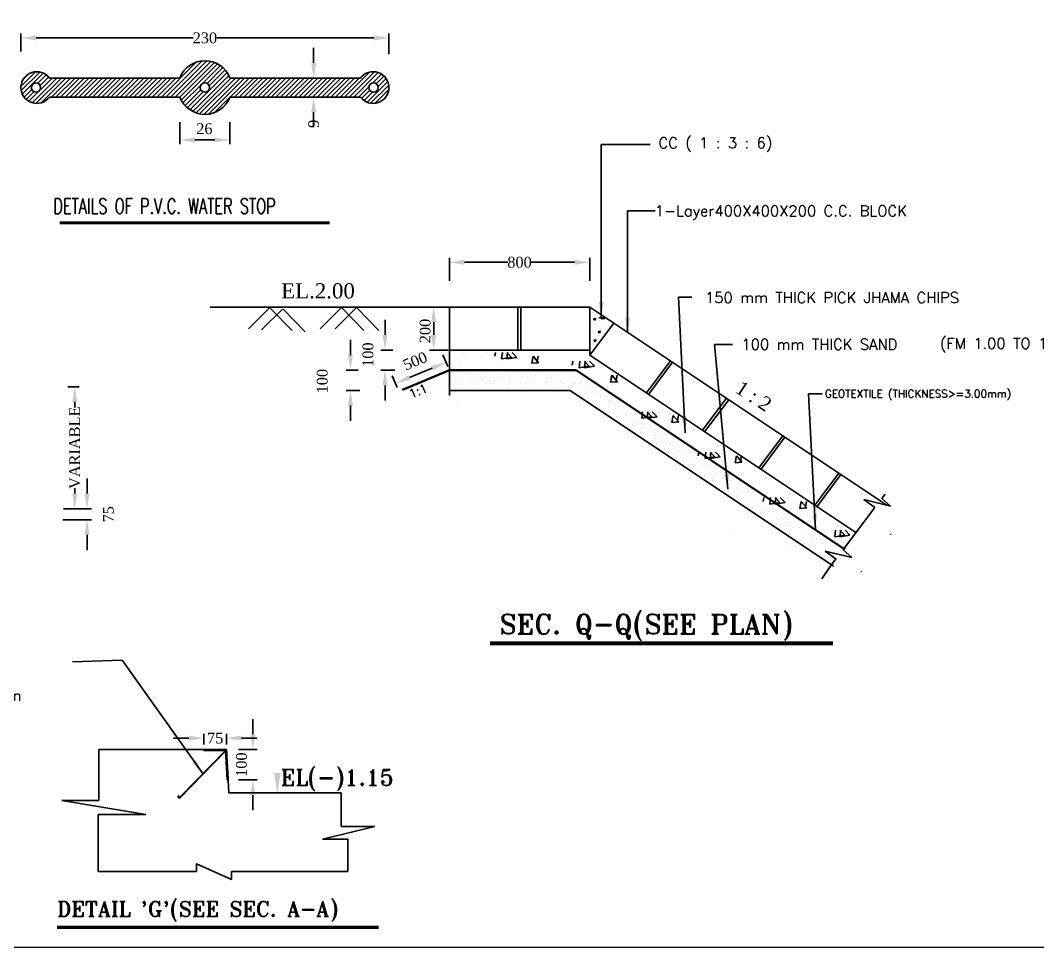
# Model space of a CAD drawing. Extents: x -545075 to 1728153, y -708141 to -305611.
# Drawn here: x 1042972 to 1066525, y -654682 to -633215 of the extents above; entities that cross this region are included whole.
import ezdxf
from ezdxf.enums import TextEntityAlignment as Align

# ---------------------------------------------------------------- set-up
doc = ezdxf.new("R2010")
doc.units = 0
doc.header["$MEASUREMENT"] = 0
doc.layers.get('0').update_dxf_attribs({"linetype": 'CONTINUOUS'})
doc.layers.get('DEFPOINTS').update_dxf_attribs({"linetype": 'CONTINUOUS'})
doc.layers.add('LINE', color=7, linetype='CONTINUOUS')
doc.layers.add('TEXT', color=7, linetype='CONTINUOUS')
doc.styles.add('BIG', font='ROMANT.SHX')
doc.styles.get("Standard").update_dxf_attribs({"font": 'times.ttf', "height": 250})
doc.dimstyles.new('3', dxfattribs={"dimtxt": 225, "dimasz": 350, "dimexe": 100, "dimexo": 25, "dimgap": 9, "dimtad": 0, "dimdec": 0, "dimzin": 0, "dimdsep": 46, "dimtxsty": 'Standard', "dimcen": 0, "dimclrt": 256, "dimadec": 0, "dimazin": 0, "dimtfac": 1, "dimtdec": 0, "dimtofl": 0, "dimtmove": 2, "dimatfit": 3, "dimfxl": 1, "dimtolj": 1, "dimtzin": 0, "dimarcsym": 0})

# ---------------------------------------------------------------- blocks, each defined once
blk = doc.blocks.new('*D172')
at = {"layer": 'DEFPOINTS', "color": 0, "lineweight": -2}
for p in [(1051618, -640847), (1051416, -641315), (1051667, -641315)]:
    blk.add_point(p, dxfattribs=at)
at = {"layer": 'LINE', "color": 0, "lineweight": -2}
for p, q in [((1051416, -640497), (1051416, -640147)), ((1051593, -640847), (1051316, -640847)), ((1051642, -641315), (1051316, -641315)), ((1051416, -641665), (1051416, -642015))]:
    blk.add_line(p, q, dxfattribs=at)
for points in [[(1051357, -640497), (1051474, -640497), (1051416, -640847)], [(1051357, -641665), (1051474, -641665), (1051416, -641315)]]:
    blk.add_solid(points, dxfattribs=at)
at = {"layer": 'LINE', "insert": (1051022, -640954), "char_height": 250, "attachment_point": 5, "rotation": 90}
blk.add_mtext('\\A1;100', dxfattribs=at)
blk = doc.blocks.new('*D173')
at = {"layer": 'DEFPOINTS', "color": 0, "lineweight": -2}
for p in [(1050614, -641315), (1050816, -641315), (1050857, -641783)]:
    blk.add_point(p, dxfattribs=at)
at = {"layer": 'LINE', "color": 0, "lineweight": -2}
for p, q in [((1050614, -640965), (1050614, -640615)), ((1050791, -641315), (1050514, -641315)), ((1050832, -641783), (1050514, -641783)), ((1050614, -642133), (1050614, -642483))]:
    blk.add_line(p, q, dxfattribs=at)
for points in [[(1050555, -640965), (1050672, -640965), (1050614, -641315)], [(1050555, -642133), (1050672, -642133), (1050614, -641783)]]:
    blk.add_solid(points, dxfattribs=at)
at = {"layer": 'LINE', "insert": (1049963, -641568), "char_height": 250, "attachment_point": 5, "rotation": 90}
blk.add_mtext('\\A1;100', dxfattribs=at)
blk = doc.blocks.new('*D174')
at = {"layer": 'DEFPOINTS', "color": 0, "lineweight": -2}
for p in [(1052306, -639852), (1052542, -640847), (1052905, -640847)]:
    blk.add_point(p, dxfattribs=at)
at = {"layer": 'LINE', "color": 0, "lineweight": -2}
for p, q in [((1052331, -639852), (1052642, -639852)), ((1052542, -640202), (1052542, -640497)), ((1052880, -640847), (1052442, -640847))]:
    blk.add_line(p, q, dxfattribs=at)
for points in [[(1052484, -640202), (1052601, -640202), (1052542, -639852)], [(1052484, -640497), (1052601, -640497), (1052542, -640847)]]:
    blk.add_solid(points, dxfattribs=at)
at = {"layer": 'LINE', "insert": (1052345, -640407), "char_height": 250, "attachment_point": 5, "rotation": 90}
blk.add_mtext('\\A1;200', dxfattribs=at)
blk = doc.blocks.new('*D48')
at = {"color": 0, "lineweight": -2}
for p, q in [((1044070, -641699), (1044332, -641699)), ((1044232, -642049), (1044232, -642174)), ((1044232, -644171), (1044232, -644046)), ((1044077, -644521), (1044332, -644521))]:
    blk.add_line(p, q, dxfattribs=at)
for points in [[(1044174, -642049), (1044291, -642049), (1044232, -641699)], [(1044174, -644171), (1044291, -644171), (1044232, -644521)]]:
    blk.add_solid(points, dxfattribs=at)
at = {"layer": 'DEFPOINTS', "color": 0, "lineweight": -2}
for p in [(1044045, -641699), (1044052, -644521), (1044232, -644521)]:
    blk.add_point(p, dxfattribs=at)
at = {"insert": (1044232, -643110), "char_height": 250, "attachment_point": 5, "rotation": 90}
blk.add_mtext('\\A1;VARIABLE', dxfattribs=at)
blk = doc.blocks.new('*D49')
at = {"layer": 'DEFPOINTS', "color": 0, "lineweight": -2}
for p in [(1043945, -644521), (1043930, -644777), (1044516, -644777)]:
    blk.add_point(p, dxfattribs=at)
at = {"layer": 'LINE', "color": 0, "lineweight": -2}
for p, q in [((1044516, -644171), (1044516, -643821)), ((1043970, -644521), (1044616, -644521)), ((1043955, -644777), (1044616, -644777)), ((1044516, -645127), (1044516, -645477))]:
    blk.add_line(p, q, dxfattribs=at)
for points in [[(1044458, -644171), (1044574, -644171), (1044516, -644521)], [(1044458, -645127), (1044574, -645127), (1044516, -644777)]]:
    blk.add_solid(points, dxfattribs=at)
at = {"layer": 'LINE', "insert": (1045012, -644649), "char_height": 250, "attachment_point": 5, "rotation": 90}
blk.add_mtext('\\A1;75', dxfattribs=at)
blk = doc.blocks.new('*D145')
at = {"layer": 'DEFPOINTS', "color": 0, "lineweight": -2}
for p in [(1056155, -638816), (1052905, -639271), (1056155, -639271)]:
    blk.add_point(p, dxfattribs=at)
at = {"layer": 'LINE', "color": 0, "lineweight": -2}
for p, q in [((1052905, -639246), (1052905, -638716)), ((1056155, -639246), (1056155, -638716)), ((1053255, -638816), (1054262, -638816)), ((1055805, -638816), (1054798, -638816))]:
    blk.add_line(p, q, dxfattribs=at)
for points in [[(1053255, -638758), (1053255, -638874), (1052905, -638816)], [(1055805, -638758), (1055805, -638874), (1056155, -638816)]]:
    blk.add_solid(points, dxfattribs=at)
at = {"layer": 'LINE', "insert": (1054530, -638816), "char_height": 250, "attachment_point": 5}
blk.add_mtext('\\A1;800', dxfattribs=at)
blk = doc.blocks.new('*D216')
at = {"layer": 'DEFPOINTS', "color": 0, "lineweight": -2}
for p in [(1051506, -633623), (1042985, -633961), (1051506, -634026)]:
    blk.add_point(p, dxfattribs=at)
at = {"layer": 'LINE', "color": 0, "lineweight": -2}
for p, q in [((1042985, -633936), (1042985, -633523)), ((1051506, -634001), (1051506, -633523)), ((1043335, -633623), (1046970, -633623)), ((1051156, -633623), (1047521, -633623))]:
    blk.add_line(p, q, dxfattribs=at)
for points in [[(1043335, -633564), (1043335, -633681), (1042985, -633623)], [(1051156, -633564), (1051156, -633681), (1051506, -633623)]]:
    blk.add_solid(points, dxfattribs=at)
at = {"layer": 'LINE', "insert": (1047245, -633623), "char_height": 250, "attachment_point": 5}
blk.add_mtext('\\A1;230', dxfattribs=at)
blk = doc.blocks.new('*D217')
at = {"layer": 'DEFPOINTS', "color": 0, "lineweight": -2}
for p in [(1046665, -635551), (1047826, -635551), (1047826, -635985)]:
    blk.add_point(p, dxfattribs=at)
at = {"layer": 'LINE', "color": 0, "lineweight": -2}
for p, q in [((1046665, -635576), (1046665, -636085)), ((1047826, -635576), (1047826, -636085)), ((1047015, -635985), (1047476, -635985))]:
    blk.add_line(p, q, dxfattribs=at)
for points in [[(1047015, -635927), (1047015, -636043), (1046665, -635985)], [(1047476, -635927), (1047476, -636043), (1047826, -635985)]]:
    blk.add_solid(points, dxfattribs=at)
at = {"layer": 'LINE', "insert": (1047234, -635725), "char_height": 250, "attachment_point": 5}
blk.add_mtext('\\A1;26', dxfattribs=at)
blk = doc.blocks.new('*D218')
at = {"layer": 'DEFPOINTS', "color": 0, "lineweight": -2}
for p in [(1049682, -634550), (1049538, -634992), (1049763, -634992)]:
    blk.add_point(p, dxfattribs=at)
at = {"layer": 'LINE', "color": 0, "lineweight": -2}
for p, q in [((1049763, -634200), (1049763, -633850)), ((1049707, -634550), (1049863, -634550)), ((1049563, -634992), (1049863, -634992)), ((1049763, -635342), (1049763, -635692))]:
    blk.add_line(p, q, dxfattribs=at)
for points in [[(1049705, -634200), (1049821, -634200), (1049763, -634550)], [(1049705, -635342), (1049821, -635342), (1049763, -634992)]]:
    blk.add_solid(points, dxfattribs=at)
at = {"layer": 'LINE', "insert": (1049763, -635610), "char_height": 250, "attachment_point": 5, "rotation": 90}
blk.add_mtext('\\A1;9', dxfattribs=at)
blk = doc.blocks.new('*D111')
at = {"layer": 'DEFPOINTS', "color": 0, "lineweight": -2}
for p in [(1047220, -650005), (1047746, -649832), (1047746, -650005)]:
    blk.add_point(p, dxfattribs=at)
at = {"layer": 'LINE', "color": 0, "lineweight": -2}
for p, q in [((1047220, -649980), (1047220, -649732)), ((1047746, -649980), (1047746, -649732)), ((1046870, -649832), (1046520, -649832)), ((1048096, -649832), (1048446, -649832))]:
    blk.add_line(p, q, dxfattribs=at)
for points in [[(1046870, -649774), (1046870, -649891), (1047220, -649832)], [(1048096, -649774), (1048096, -649891), (1047746, -649832)]]:
    blk.add_solid(points, dxfattribs=at)
at = {"layer": 'LINE', "insert": (1047483, -649832), "char_height": 250, "attachment_point": 5}
blk.add_mtext('\\A1;75', dxfattribs=at)
blk = doc.blocks.new('*D112')
at = {"layer": 'DEFPOINTS', "color": 0, "lineweight": -2}
for p in [(1048001, -650093), (1048000, -650799), (1048356, -650799)]:
    blk.add_point(p, dxfattribs=at)
at = {"layer": 'LINE', "color": 0, "lineweight": -2}
for p, q in [((1048356, -649743), (1048356, -649393)), ((1048026, -650093), (1048456, -650093)), ((1048025, -650799), (1048456, -650799)), ((1048356, -651149), (1048356, -651499))]:
    blk.add_line(p, q, dxfattribs=at)
for points in [[(1048297, -649743), (1048414, -649743), (1048356, -650093)], [(1048297, -651149), (1048414, -651149), (1048356, -650799)]]:
    blk.add_solid(points, dxfattribs=at)
at = {"layer": 'LINE', "insert": (1048093, -650446), "char_height": 250, "attachment_point": 5, "rotation": 90}
blk.add_mtext('\\A1;100', dxfattribs=at)
blk = doc.blocks.new('*D125')
at = {"layer": 'DEFPOINTS', "color": 0, "lineweight": -2}
for p in [(1052748, -640938), (1051575, -641425), (1051656, -641621)]:
    blk.add_point(p, dxfattribs=at)
at = {"layer": 'LINE', "color": 0, "lineweight": -2}
for p, q in [((1052757, -640961), (1052867, -641226)), ((1052506, -641268), (1051979, -641486)), ((1051584, -641448), (1051694, -641713))]:
    blk.add_line(p, q, dxfattribs=at)
for points in [[(1052483, -641214), (1052528, -641321), (1052829, -641133)], [(1051957, -641433), (1052001, -641540), (1051656, -641621)]]:
    blk.add_solid(points, dxfattribs=at)
at = {"layer": 'LINE', "insert": (1052112, -641101), "char_height": 250, "attachment_point": 5, "rotation": 22.5607}
blk.add_mtext('\\A1;{\\fTimes New Roman|b0|i0|c0|p18;500}', dxfattribs=at)

msp = doc.modelspace()

# ---------------------------------------------------------------- hatches: boundary and pattern name
at = {"layer": 'LINE'}
h = msp.add_hatch(dxfattribs=at)
h.set_pattern_fill('ANSI31', color=256, scale=600, style=0)
h.set_pattern_definition([(45, (-1041095.835, -146936.32), (-53.0330086, 53.0330086), [])])
h.paths.add_polyline_path([(1047353.665, -634771.321, -1), (1047137.665, -634771.321, -1)], flags=16)
edge = h.paths.add_edge_path()
edge.add_arc((1043334.103, -634771.321), 108, 0, 360)
edge = h.paths.add_edge_path()
edge.add_arc((1051151.103, -634771.321), 108, 0, 360)
edge = h.paths.add_edge_path()
edge.add_arc((1043352.165, -634771.321), 367, 37.026177, 322.973823)
edge.add_line((1043645.163, -634992.321), (1046665.32, -634992.321))
edge.add_arc((1047245.665, -634771.321), 621, 200.8472411, 339.1527589)
edge.add_line((1047826.01, -634992.321), (1050846.167, -634992.321))
edge.add_arc((1051139.165, -634771.321), 367, 217.026177, 502.973823)
edge.add_line((1050846.167, -634550.321), (1047826.01, -634550.321))
edge.add_arc((1047245.665, -634771.321), 621, 20.8472411, 159.1527589)
edge.add_line((1046665.32, -634550.321), (1043645.163, -634550.321))

# ---------------------------------------------------------------- linework, layer by layer
msp.add_line((1052905.081, -639851.614), (1047366.206, -639851.614))
at = {"color": 0}
for p, q in [((1056216.322, -639988.822), (1056216.322, -639988.822)), ((1056246.549, -639988.822), (1056246.549, -639988.822)), ((1056249.781, -640112.929), (1056249.781, -640112.929)), ((1056291.019, -640146.291), (1056252.168, -640149.69)), ((1056252.179, -640149.71), (1056259.695, -640108.966)), ((1056291.019, -640146.291), (1056259.683, -640108.947)), ((1056280.008, -640112.929), (1056280.008, -640112.929)), ((1056282.407, -640149.71), (1056289.922, -640108.966)), ((1056334.692, -640089.008), (1056334.692, -640089.008)), ((1056360.377, -640159.196), (1056360.377, -640159.196)), ((1056364.92, -640089.008), (1056364.92, -640089.008)), ((1056377.586, -640108.92), (1056381.643, -640086.927)), ((1056390.605, -640159.196), (1056390.605, -640159.196)), ((1056475.061, -640115.815), (1056417.252, -640124.78)), ((1056417.264, -640124.794), (1056421.67, -640086.927)), ((1056475.061, -640115.815), (1056447.344, -640086.927)), ((1056505.289, -640115.815), (1056447.48, -640124.78)), ((1056447.492, -640124.794), (1056451.897, -640086.927)), ((1056505.289, -640115.815), (1056477.571, -640086.927)), ((1056494.927, -640121.578), (1056494.927, -640121.578)), ((1056201.334, -640180.575), (1056201.334, -640180.575)), ((1056231.562, -640180.575), (1056231.562, -640180.575)), ((1056242.287, -640221.949), (1056242.287, -640221.949)), ((1056272.515, -640221.949), (1056272.515, -640221.949)), ((1056433.331, -640255.647), (1056433.331, -640255.647)), ((1056463.559, -640255.647), (1056463.559, -640255.647)), ((1056258.552, -640608.218), (1056258.552, -640608.218)), ((1056260.951, -640644.999), (1056268.466, -640604.255)), ((1056299.791, -640641.58), (1056268.455, -640604.236)), ((1056288.78, -640608.218), (1056288.78, -640608.218)), ((1056291.178, -640644.999), (1056298.694, -640604.255)), ((1056309.264, -640477.748), (1056309.264, -640477.748)), ((1056339.492, -640477.748), (1056339.492, -640477.748)), ((1056350.217, -640519.122), (1056350.217, -640519.122)), ((1056357.711, -640410.102), (1056357.711, -640410.102)), ((1056398.949, -640443.464), (1056360.098, -640446.863)), ((1056360.109, -640446.883), (1056367.625, -640406.139)), ((1056398.949, -640443.464), (1056367.613, -640406.12)), ((1056380.445, -640519.122), (1056380.445, -640519.122)), ((1056387.938, -640410.102), (1056387.938, -640410.102)), ((1056390.337, -640446.883), (1056397.852, -640406.139)), ((1056210.106, -640675.864), (1056210.106, -640675.864)), ((1056240.333, -640675.864), (1056240.333, -640675.864)), ((1056251.059, -640717.238), (1056251.059, -640717.238)), ((1056299.791, -640641.58), (1056260.939, -640644.979)), ((1056281.286, -640717.238), (1056281.286, -640717.238)), ((1053785.549, -640911.309), (1053785.549, -640911.309)), ((1053906.458, -640911.309), (1053906.458, -640911.309)), ((1053957.125, -640990.959), (1053973.353, -640902.986)), ((1054347.024, -641018.536), (1054115.789, -641054.398)), ((1054115.837, -641054.455), (1054133.458, -640902.986)), ((1054347.024, -641018.536), (1054236.155, -640902.986)), ((1054467.934, -641018.536), (1054236.698, -641054.398)), ((1054236.747, -641054.455), (1054254.368, -640902.986)), ((1054467.934, -641018.536), (1054357.064, -640902.986)), ((1054803.104, -641006.993), (1054803.104, -641006.993)), ((1054812.697, -641154.116), (1054842.76, -640991.141)), ((1054968.057, -641140.443), (1054842.713, -640991.064)), ((1054924.013, -641006.993), (1054924.013, -641006.993)), ((1054933.607, -641154.116), (1054963.669, -640991.141)), ((1055750.952, -641195.311), (1055767.179, -641107.337)), ((1055909.664, -641258.807), (1055927.285, -641107.337)), ((1056140.851, -641222.887), (1056029.981, -641107.337)), ((1056030.573, -641258.807), (1056048.194, -641107.337)), ((1056261.76, -641222.887), (1056150.89, -641107.337)), ((1053719.849, -641267.266), (1053719.849, -641267.266)), ((1053888.289, -641192.062), (1053888.289, -641192.062)), ((1054009.198, -641192.062), (1054009.198, -641192.062)), ((1054609.317, -641277.578), (1054609.317, -641277.578)), ((1054730.226, -641277.578), (1054730.226, -641277.578)), ((1054968.057, -641140.443), (1054812.651, -641154.039)), ((1055700.285, -641115.661), (1055700.285, -641115.661)), ((1056140.851, -641222.887), (1055909.615, -641258.75)), ((1056261.76, -641222.887), (1056030.525, -641258.75)), ((1053831.523, -641553.448), (1053831.523, -641553.448)), ((1053952.433, -641553.448), (1053952.433, -641553.448)), ((1054180.104, -641577.867), (1054180.104, -641577.867)), ((1054301.014, -641577.867), (1054301.014, -641577.867)), ((1054773.128, -641443.073), (1054773.128, -641443.073)), ((1054894.038, -641443.073), (1054894.038, -641443.073)), ((1055611.875, -641351.359), (1055611.875, -641351.359)), ((1056629.43, -641447.044), (1056629.43, -641447.044)), ((1056794.383, -641580.493), (1056638.977, -641594.089)), ((1056639.024, -641594.167), (1056669.086, -641431.192)), ((1056794.383, -641580.493), (1056669.04, -641431.114)), ((1056750.34, -641447.044), (1056750.34, -641447.044)), ((1056759.933, -641594.167), (1056789.996, -641431.192)), ((1055546.175, -641591.617), (1055546.175, -641591.617)), ((1055714.615, -641632.112), (1055714.615, -641632.112)), ((1055835.524, -641632.112), (1055835.524, -641632.112)), ((1056435.643, -641717.628), (1056435.643, -641717.628)), ((1056556.553, -641717.628), (1056556.553, -641717.628)), ((1056127.34, -642017.917), (1056127.34, -642017.917)), ((1056599.455, -641883.123), (1056599.455, -641883.123)), ((1056720.364, -641883.123), (1056720.364, -641883.123)), ((1053085.269, -642179.035), (1053085.269, -642179.035)), ((1057362.641, -642427.013), (1057380.262, -642275.544)), ((1057593.828, -642391.094), (1057482.958, -642275.544)), ((1057483.55, -642427.013), (1057501.171, -642275.544)), ((1057714.737, -642391.094), (1057603.868, -642275.544)), ((1057593.828, -642391.094), (1057362.592, -642426.957)), ((1057714.737, -642391.094), (1057483.502, -642426.957)), ((1058049.907, -642379.552), (1058049.907, -642379.552)), ((1058214.861, -642513.001), (1058059.454, -642526.597)), ((1058059.501, -642526.675), (1058089.564, -642363.7)), ((1058214.861, -642513.001), (1058089.517, -642363.623)), ((1058170.817, -642379.552), (1058170.817, -642379.552)), ((1058180.41, -642526.675), (1058210.473, -642363.7)), ((1056966.652, -642639.825), (1056966.652, -642639.825)), ((1057135.092, -642564.62), (1057135.092, -642564.62)), ((1057256.002, -642564.62), (1057256.002, -642564.62)), ((1057856.121, -642650.137), (1057856.121, -642650.137)), ((1057977.03, -642650.137), (1057977.03, -642650.137)), ((1058019.932, -642815.632), (1058019.932, -642815.632)), ((1058140.841, -642815.632), (1058140.841, -642815.632)), ((1058493.414, -643216.375), (1058493.414, -643216.375)), ((1058614.324, -643216.375), (1058614.324, -643216.375)), ((1058664.99, -643296.026), (1058681.218, -643208.052)), ((1058823.703, -643359.521), (1058841.324, -643208.052)), ((1059054.889, -643323.602), (1058944.02, -643208.052)), ((1058944.612, -643359.521), (1058962.233, -643208.052)), ((1059175.799, -643323.602), (1059064.929, -643208.052)), ((1057986.952, -643411.577), (1057986.952, -643411.577)), ((1058155.391, -643336.373), (1058155.391, -643336.373)), ((1059054.889, -643323.602), (1058823.654, -643359.465)), ((1059175.799, -643323.602), (1058944.563, -643359.465)), ((1059510.969, -643312.06), (1059510.969, -643312.06)), ((1059675.922, -643445.509), (1059520.516, -643459.105)), ((1059520.562, -643459.183), (1059550.625, -643296.208)), ((1059675.922, -643445.509), (1059550.579, -643296.13)), ((1059631.878, -643312.06), (1059631.878, -643312.06)), ((1059641.472, -643459.183), (1059671.535, -643296.208)), ((1058427.714, -643572.333), (1058427.714, -643572.333)), ((1058449.811, -643675.614), (1058449.811, -643675.614)), ((1058596.154, -643497.128), (1058596.154, -643497.128)), ((1058717.063, -643497.128), (1058717.063, -643497.128)), ((1059317.182, -643582.645), (1059317.182, -643582.645)), ((1059438.092, -643582.645), (1059438.092, -643582.645)), ((1058523.766, -643782.689), (1058523.766, -643782.689)), ((1058660.298, -643858.515), (1058660.298, -643858.515)), ((1058887.97, -643882.933), (1058887.97, -643882.933)), ((1059480.993, -643748.14), (1059480.993, -643748.14)), ((1059601.903, -643748.14), (1059601.903, -643748.14)), ((1059448.013, -644344.085), (1059448.013, -644344.085)), ((1059616.453, -644268.88), (1059616.453, -644268.88)), ((1059995.061, -644270.515), (1059995.061, -644270.515)), ((1060115.971, -644270.515), (1060115.971, -644270.515)), ((1060166.638, -644350.165), (1060182.865, -644262.192)), ((1060556.537, -644377.742), (1060325.301, -644413.604)), ((1060325.35, -644413.661), (1060342.971, -644262.192)), ((1060556.537, -644377.742), (1060445.667, -644262.192)), ((1060677.446, -644377.742), (1060446.21, -644413.604)), ((1060446.259, -644413.661), (1060463.88, -644262.192)), ((1060677.446, -644377.742), (1060566.576, -644262.192)), ((1061012.616, -644366.199), (1061012.616, -644366.199)), ((1061022.21, -644513.322), (1061052.272, -644350.347)), ((1061177.569, -644499.648), (1061052.226, -644350.27)), ((1061133.525, -644366.199), (1061133.525, -644366.199)), ((1061143.119, -644513.322), (1061173.182, -644350.347)), ((1059929.361, -644626.472), (1059929.361, -644626.472)), ((1060097.801, -644551.268), (1060097.801, -644551.268)), ((1060218.71, -644551.268), (1060218.71, -644551.268)), ((1060818.829, -644636.784), (1060818.829, -644636.784)), ((1060939.739, -644636.784), (1060939.739, -644636.784)), ((1061177.569, -644499.648), (1061022.163, -644513.245)), ((1060025.413, -644836.829), (1060025.413, -644836.829)), ((1060982.641, -644802.279), (1060982.641, -644802.279)), ((1061103.55, -644802.279), (1061103.55, -644802.279)), ((1059496.862, -645057.647), (1059496.862, -645057.647)), ((1061826.997, -645168.313), (1061844.618, -645016.844)), ((1062058.184, -645132.394), (1061947.314, -645016.844)), ((1061947.906, -645168.313), (1061965.527, -645016.844)), ((1062179.093, -645132.394), (1062068.223, -645016.844)), ((1060699.974, -645340.402), (1060699.974, -645340.402)), ((1061118.1, -645323.02), (1061118.1, -645323.02)), ((1061496.708, -645243.567), (1061496.708, -645243.567)), ((1061617.618, -645243.567), (1061617.618, -645243.567)), ((1062058.184, -645132.394), (1061826.948, -645168.256)), ((1062179.093, -645132.394), (1061947.858, -645168.256)), ((1060949.66, -645398.225), (1060949.66, -645398.225)), ((1061599.448, -645524.32), (1061599.448, -645524.32)), ((1061720.357, -645524.32), (1061720.357, -645524.32)), ((1061431.008, -645599.524), (1061431.008, -645599.524))]:
    msp.add_line(p, q, dxfattribs=at)
at = {"color": 0, "lineweight": 18}
for p, q in [((1053152.098, -641036.47), (1053152.098, -641036.47)), ((1053223.846, -640939.372), (1053223.846, -640939.372)), ((1053288.63, -640996.595), (1053288.63, -640996.595)), ((1053344.755, -640939.372), (1053344.755, -640939.372)), ((1053145.373, -641217.249), (1053145.373, -641217.249)), ((1053167.72, -641112.295), (1053167.72, -641112.295)), ((1053003.898, -641499.27), (1053003.898, -641499.27)), ((1053019.52, -641575.095), (1053019.52, -641575.095)), ((1053075.646, -641517.872), (1053075.646, -641517.872)), ((1053140.43, -641575.095), (1053140.43, -641575.095)), ((1053196.555, -641517.872), (1053196.555, -641517.872)), ((1053235.555, -641532.172), (1053235.555, -641532.172)), ((1053375.473, -641568.249), (1053375.473, -641568.249)), ((1053382.198, -641387.47), (1053382.198, -641387.47)), ((1053397.82, -641463.295), (1053397.82, -641463.295)), ((1053453.946, -641406.072), (1053453.946, -641406.072)), ((1053518.73, -641463.295), (1053518.73, -641463.295)), ((1053554.8, -641459.206), (1053554.8, -641459.206)), ((1053570.423, -641535.032), (1053570.423, -641535.032)), ((1053574.855, -641406.072), (1053574.855, -641406.072)), ((1053626.548, -641477.808), (1053626.548, -641477.808)), ((1053632.873, -641578.649), (1053632.873, -641578.649)), ((1053639.598, -641397.87), (1053639.598, -641397.87)), ((1053655.22, -641473.695), (1053655.22, -641473.695)), ((1053691.332, -641535.032), (1053691.332, -641535.032)), ((1053711.346, -641416.472), (1053711.346, -641416.472)), ((1053714.998, -641557.77), (1053714.998, -641557.77)), ((1053747.457, -641477.808), (1053747.457, -641477.808)), ((1053776.13, -641473.695), (1053776.13, -641473.695)), ((1053786.746, -641576.372), (1053786.746, -641576.372)), ((1053832.255, -641416.472), (1053832.255, -641416.472)), ((1053907.655, -641576.372), (1053907.655, -641576.372)), ((1053939.898, -641482.37), (1053939.898, -641482.37)), ((1053955.52, -641558.195), (1053955.52, -641558.195)), ((1054011.646, -641500.972), (1054011.646, -641500.972)), ((1054076.43, -641558.195), (1054076.43, -641558.195)), ((1054114.098, -641409.57), (1054114.098, -641409.57)), ((1054129.72, -641485.395), (1054129.72, -641485.395)), ((1054132.555, -641500.972), (1054132.555, -641500.972)), ((1054185.846, -641428.172), (1054185.846, -641428.172)), ((1054250.63, -641485.395), (1054250.63, -641485.395)), ((1054292.198, -641474.57), (1054292.198, -641474.57)), ((1054306.755, -641428.172), (1054306.755, -641428.172)), ((1054307.82, -641550.395), (1054307.82, -641550.395)), ((1054363.946, -641493.172), (1054363.946, -641493.172)), ((1054428.73, -641550.395), (1054428.73, -641550.395)), ((1054484.855, -641493.172), (1054484.855, -641493.172)), ((1054564.973, -641576.049), (1054564.973, -641576.049)), ((1054571.698, -641395.27), (1054571.698, -641395.27)), ((1054587.32, -641471.095), (1054587.32, -641471.095)), ((1054643.446, -641413.872), (1054643.446, -641413.872)), ((1054679.598, -641547.37), (1054679.598, -641547.37)), ((1054708.23, -641471.095), (1054708.23, -641471.095)), ((1054751.346, -641565.972), (1054751.346, -641565.972)), ((1054764.355, -641413.872), (1054764.355, -641413.872)), ((1054872.255, -641565.972), (1054872.255, -641565.972)), ((1055115.098, -641572.07), (1055115.098, -641572.07)), ((1055143.698, -641409.57), (1055143.698, -641409.57)), ((1055159.32, -641485.395), (1055159.32, -641485.395)), ((1055215.446, -641428.172), (1055215.446, -641428.172)), ((1055280.23, -641485.395), (1055280.23, -641485.395)), ((1055336.355, -641428.172), (1055336.355, -641428.172)), ((1055416.698, -641553.87), (1055416.698, -641553.87)), ((1055488.446, -641572.472), (1055488.446, -641572.472)), ((1052997.173, -641680.049), (1052997.173, -641680.049)), ((1053036.173, -641810.049), (1053036.173, -641810.049)), ((1053042.898, -641629.27), (1053042.898, -641629.27)), ((1053058.52, -641705.095), (1053058.52, -641705.095)), ((1053114.646, -641647.872), (1053114.646, -641647.872)), ((1053179.43, -641705.095), (1053179.43, -641705.095)), ((1053548.076, -641639.985), (1053548.076, -641639.985)), ((1053708.273, -641738.549), (1053708.273, -641738.549)), ((1053730.62, -641633.595), (1053730.62, -641633.595)), ((1053851.53, -641633.595), (1053851.53, -641633.595)), ((1053933.173, -641663.149), (1053933.173, -641663.149)), ((1054107.373, -641590.349), (1054107.373, -641590.349)), ((1054285.473, -641655.349), (1054285.473, -641655.349)), ((1054672.873, -641728.149), (1054672.873, -641728.149)), ((1054695.22, -641623.195), (1054695.22, -641623.195)), ((1054816.13, -641623.195), (1054816.13, -641623.195)), ((1055108.373, -641752.849), (1055108.373, -641752.849)), ((1055130.72, -641647.895), (1055130.72, -641647.895)), ((1055136.973, -641590.349), (1055136.973, -641590.349)), ((1055186.846, -641590.672), (1055186.846, -641590.672)), ((1055251.63, -641647.895), (1055251.63, -641647.895)), ((1055307.755, -641590.672), (1055307.755, -641590.672)), ((1055409.973, -641734.649), (1055409.973, -641734.649)), ((1055432.32, -641629.695), (1055432.32, -641629.695)), ((1055553.23, -641629.695), (1055553.23, -641629.695)), ((1055609.355, -641688.172), (1055609.355, -641688.172)), ((1055744.073, -641771.049), (1055744.073, -641771.049)), ((1055750.798, -641590.27), (1055750.798, -641590.27)), ((1055766.42, -641666.095), (1055766.42, -641666.095)), ((1055822.546, -641608.872), (1055822.546, -641608.872)), ((1055887.33, -641666.095), (1055887.33, -641666.095)), ((1055943.455, -641608.872), (1055943.455, -641608.872)), ((1056118.698, -641717.67), (1056118.698, -641717.67)), ((1056134.32, -641793.495), (1056134.32, -641793.495)), ((1056190.446, -641736.272), (1056190.446, -641736.272)), ((1056255.23, -641793.495), (1056255.23, -641793.495)), ((1056311.355, -641736.272), (1056311.355, -641736.272)), ((1056111.973, -641898.449), (1056111.973, -641898.449)), ((1056379.773, -642033.649), (1056379.773, -642033.649)), ((1056386.498, -641852.87), (1056386.498, -641852.87)), ((1056402.12, -641928.695), (1056402.12, -641928.695)), ((1056458.246, -641871.472), (1056458.246, -641871.472)), ((1056523.03, -641928.695), (1056523.03, -641928.695)), ((1056579.155, -641871.472), (1056579.155, -641871.472)), ((1056600.998, -642007.57), (1056600.998, -642007.57)), ((1056672.746, -642026.172), (1056672.746, -642026.172)), ((1056793.655, -642026.172), (1056793.655, -642026.172)), ((1056594.273, -642188.349), (1056594.273, -642188.349)), ((1056616.62, -642083.395), (1056616.62, -642083.395)), ((1056737.53, -642083.395), (1056737.53, -642083.395)), ((1056741.398, -642128.47), (1056741.398, -642128.47)), ((1056757.02, -642204.295), (1056757.02, -642204.295)), ((1056813.146, -642147.072), (1056813.146, -642147.072)), ((1056877.93, -642204.295), (1056877.93, -642204.295)), ((1056934.055, -642147.072), (1056934.055, -642147.072)), ((1056734.673, -642309.249), (1056734.673, -642309.249)), ((1057007.673, -642475.649), (1057007.673, -642475.649)), ((1057014.398, -642294.87), (1057014.398, -642294.87)), ((1057030.02, -642370.695), (1057030.02, -642370.695)), ((1057086.146, -642313.472), (1057086.146, -642313.472)), ((1057150.93, -642370.695), (1057150.93, -642370.695)), ((1057177.928, -642445.177), (1057177.928, -642445.177)), ((1057193.551, -642521.003), (1057193.551, -642521.003)), ((1057207.055, -642313.472), (1057207.055, -642313.472)), ((1057249.676, -642463.779), (1057249.676, -642463.779)), ((1057314.461, -642521.003), (1057314.461, -642521.003)), ((1057370.586, -642463.779), (1057370.586, -642463.779)), ((1057171.204, -642625.957), (1057171.204, -642625.957)), ((1057336.573, -642739.549), (1057336.573, -642739.549)), ((1057343.298, -642558.77), (1057343.298, -642558.77)), ((1057358.92, -642634.595), (1057358.92, -642634.595)), ((1057415.046, -642577.372), (1057415.046, -642577.372)), ((1057479.83, -642634.595), (1057479.83, -642634.595)), ((1057535.955, -642577.372), (1057535.955, -642577.372)), ((1057654.172, -642716.629), (1057654.172, -642716.629)), ((1057725.92, -642735.23), (1057725.92, -642735.23)), ((1057846.83, -642735.23), (1057846.83, -642735.23)), ((1057647.448, -642897.408), (1057647.448, -642897.408)), ((1057660.498, -642817.47), (1057660.498, -642817.47)), ((1057669.795, -642792.454), (1057669.795, -642792.454)), ((1057676.12, -642893.295), (1057676.12, -642893.295)), ((1057732.246, -642836.072), (1057732.246, -642836.072)), ((1057790.705, -642792.454), (1057790.705, -642792.454)), ((1057797.03, -642893.295), (1057797.03, -642893.295)), ((1057853.155, -642836.072), (1057853.155, -642836.072)), ((1057884.098, -642951.37), (1057884.098, -642951.37)), ((1057955.846, -642969.972), (1057955.846, -642969.972)), ((1058076.755, -642969.972), (1058076.755, -642969.972)), ((1057653.773, -642998.249), (1057653.773, -642998.249)), ((1057877.373, -643132.149), (1057877.373, -643132.149)), ((1057899.72, -643027.195), (1057899.72, -643027.195)), ((1057954.073, -643227.049), (1057954.073, -643227.049)), ((1057960.798, -643046.27), (1057960.798, -643046.27)), ((1057976.42, -643122.095), (1057976.42, -643122.095)), ((1058020.63, -643027.195), (1058020.63, -643027.195)), ((1058032.546, -643064.872), (1058032.546, -643064.872)), ((1058097.33, -643122.095), (1058097.33, -643122.095)), ((1058138.898, -643158.07), (1058138.898, -643158.07)), ((1058153.455, -643064.872), (1058153.455, -643064.872)), ((1058210.646, -643176.672), (1058210.646, -643176.672)), ((1058331.555, -643176.672), (1058331.555, -643176.672)), ((1058367.698, -643154.17), (1058367.698, -643154.17)), ((1058383.32, -643229.995), (1058383.32, -643229.995)), ((1058439.446, -643172.772), (1058439.446, -643172.772)), ((1058504.23, -643229.995), (1058504.23, -643229.995)), ((1058560.355, -643172.772), (1058560.355, -643172.772)), ((1058132.173, -643338.849), (1058132.173, -643338.849)), ((1058154.52, -643233.895), (1058154.52, -643233.895)), ((1058275.43, -643233.895), (1058275.43, -643233.895)), ((1058360.973, -643334.949), (1058360.973, -643334.949)), ((1058560.098, -643332.27), (1058560.098, -643332.27)), ((1058575.72, -643408.095), (1058575.72, -643408.095)), ((1058631.846, -643350.872), (1058631.846, -643350.872)), ((1058696.63, -643408.095), (1058696.63, -643408.095)), ((1058752.755, -643350.872), (1058752.755, -643350.872)), ((1058553.373, -643513.049), (1058553.373, -643513.049)), ((1058750.973, -643672.949), (1058750.973, -643672.949)), ((1058757.698, -643492.17), (1058757.698, -643492.17)), ((1058773.32, -643567.995), (1058773.32, -643567.995)), ((1058829.446, -643510.772), (1058829.446, -643510.772)), ((1058894.23, -643567.995), (1058894.23, -643567.995)), ((1058950.355, -643510.772), (1058950.355, -643510.772)), ((1058998.198, -643665.07), (1058998.198, -643665.07)), ((1059069.946, -643683.672), (1059069.946, -643683.672)), ((1059190.855, -643683.672), (1059190.855, -643683.672)), ((1058991.473, -643845.849), (1058991.473, -643845.849)), ((1059013.82, -643740.895), (1059013.82, -643740.895)), ((1059134.73, -643740.895), (1059134.73, -643740.895)), ((1059263.398, -643827.57), (1059263.398, -643827.57)), ((1059279.02, -643903.395), (1059279.02, -643903.395)), ((1059335.146, -643846.172), (1059335.146, -643846.172)), ((1059399.93, -643903.395), (1059399.93, -643903.395)), ((1059456.055, -643846.172), (1059456.055, -643846.172)), ((1059256.673, -644008.349), (1059256.673, -644008.349)), ((1059561.098, -644027.77), (1059561.098, -644027.77)), ((1059576.72, -644103.595), (1059576.72, -644103.595)), ((1059632.846, -644046.372), (1059632.846, -644046.372)), ((1059697.63, -644103.595), (1059697.63, -644103.595)), ((1059741.798, -644134.37), (1059741.798, -644134.37)), ((1059753.755, -644046.372), (1059753.755, -644046.372)), ((1059813.546, -644152.972), (1059813.546, -644152.972)), ((1059934.455, -644152.972), (1059934.455, -644152.972)), ((1059554.373, -644208.549), (1059554.373, -644208.549)), ((1059735.073, -644315.149), (1059735.073, -644315.149)), ((1059757.42, -644210.195), (1059757.42, -644210.195)), ((1059878.33, -644210.195), (1059878.33, -644210.195)), ((1060266.998, -644515.27), (1060266.998, -644515.27)), ((1060282.62, -644591.095), (1060282.62, -644591.095)), ((1060338.746, -644533.872), (1060338.746, -644533.872)), ((1060403.53, -644591.095), (1060403.53, -644591.095)), ((1060459.655, -644533.872), (1060459.655, -644533.872)), ((1060260.273, -644696.049), (1060260.273, -644696.049)), ((1060495.798, -644703.77), (1060495.798, -644703.77)), ((1060511.42, -644779.595), (1060511.42, -644779.595)), ((1060567.546, -644722.372), (1060567.546, -644722.372)), ((1060632.33, -644779.595), (1060632.33, -644779.595)), ((1060673.898, -644829.87), (1060673.898, -644829.87)), ((1060688.455, -644722.372), (1060688.455, -644722.372)), ((1060745.646, -644848.472), (1060745.646, -644848.472)), ((1060866.555, -644848.472), (1060866.555, -644848.472)), ((1060489.073, -644884.549), (1060489.073, -644884.549)), ((1060667.173, -645010.649), (1060667.173, -645010.649)), ((1060689.52, -644905.695), (1060689.52, -644905.695)), ((1060810.43, -644905.695), (1060810.43, -644905.695)), ((1060811.698, -644939.07), (1060811.698, -644939.07)), ((1060827.32, -645014.895), (1060827.32, -645014.895)), ((1060883.446, -644957.672), (1060883.446, -644957.672)), ((1060948.23, -645014.895), (1060948.23, -645014.895)), ((1061004.355, -644957.672), (1061004.355, -644957.672)), ((1061109.398, -645022.27), (1061109.398, -645022.27)), ((1061125.02, -645098.095), (1061125.02, -645098.095)), ((1061181.146, -645040.872), (1061181.146, -645040.872)), ((1061245.93, -645098.095), (1061245.93, -645098.095)), ((1061302.055, -645040.872), (1061302.055, -645040.872)), ((1060804.973, -645119.849), (1060804.973, -645119.849)), ((1061102.673, -645203.049), (1061102.673, -645203.049)), ((1061265.173, -645318.749), (1061265.173, -645318.749)), ((1061271.898, -645137.97), (1061271.898, -645137.97)), ((1061287.52, -645213.795), (1061287.52, -645213.795)), ((1061343.646, -645156.572), (1061343.646, -645156.572)), ((1061396.698, -645235.47), (1061396.698, -645235.47)), ((1061408.43, -645213.795), (1061408.43, -645213.795)), ((1061412.32, -645311.295), (1061412.32, -645311.295)), ((1061464.555, -645156.572), (1061464.555, -645156.572)), ((1061468.446, -645254.072), (1061468.446, -645254.072)), ((1061533.23, -645311.295), (1061533.23, -645311.295)), ((1061589.355, -645254.072), (1061589.355, -645254.072)), ((1061389.973, -645416.249), (1061389.973, -645416.249))]:
    msp.add_line(p, q, dxfattribs=at)
at = {"color": 5}
for p, q in [((1063119.291, -645105.2), (1063123.774, -645118.815)), ((1062444.7, -645981.185), (1062429.635, -645976.433))]:
    msp.add_line(p, q, dxfattribs=at)
at = {"color": 7, "linetype": 'ByBlock', "lineweight": 20}
msp.add_lwpolyline([(1024088.576, -654682.06), (1024088.576, -611896.246), (1084593.768, -611896.246), (1084593.768, -654682.06), (1024088.576, -654682.06)], close=True, dxfattribs=at)
at = {"layer": 'LINE'}
for p, q in [((1043645.163, -634550.321), (1046665.32, -634550.321)), ((1047826.01, -634550.321), (1050846.167, -634550.321)), ((1043645.163, -634992.321), (1046665.32, -634992.321)), ((1047826.01, -634992.321), (1050846.167, -634992.321)), ((1052905.081, -641899.114), (1052905.081, -639851.614)), ((1056155.081, -639851.614), (1052905.081, -639851.614)), ((1054493.38, -640841.758), (1054493.38, -639845.958)), ((1054561.121, -640858.725), (1054561.121, -639862.925)), ((1063035.556, -644438.597), (1056155.081, -639851.614)), ((1056155.081, -640963.114), (1056155.081, -639851.614)), ((1056710.243, -640221.722), (1056155.081, -640963.114)), ((1056155.081, -640847.414), (1052905.081, -640847.414)), ((1062318.189, -645071.853), (1056155.081, -640963.114)), ((1058023.52, -641097.24), (1057468.358, -641838.633)), ((1058072.361, -641129.801), (1057512.93, -641876.895)), ((1055698.133, -641783.414), (1052905.081, -641783.414)), ((1061798.989, -645850.652), (1055698.133, -641783.414)), ((1059323.747, -641964.058), (1058768.585, -642705.45)), ((1059372.587, -641996.619), (1058813.156, -642743.712)), ((1060623.972, -642830.875), (1060068.811, -643572.267)), ((1060672.813, -642863.436), (1060113.382, -643610.53)), ((1061919.977, -643694.878), (1061364.815, -644436.27)), ((1061968.818, -643727.439), (1061409.387, -644474.533)), ((1062497.586, -644309.616), (1062757.164, -644494.841)), ((1063118.858, -644458.57), (1062497.586, -644309.616)), ((1062992.482, -644185.525), (1062918.868, -644282.288)), ((1062918.868, -644282.288), (1063118.858, -644458.57)), ((1062757.164, -644494.841), (1062096.197, -645363.65)), ((1061602.955, -645501.247), (1061862.533, -645686.471)), ((1062224.227, -645650.2), (1061602.955, -645501.247)), ((1062096.197, -645363.65), (1062024.237, -645473.918)), ((1062024.237, -645473.918), (1062224.227, -645650.2)), ((1061854.801, -645680.954), (1061687.27, -645901.165)), ((1061687.27, -645901.165), (1061527.219, -646144.21)), ((1047273.484, -650092.789), (1044786.454, -650092.789)), ((1047746.03, -650092.789), (1044786.454, -650092.789)), ((1044786.454, -650092.789), (1044786.454, -651273.788)), ((1047722.235, -650116.843), (1046671.605, -651190.973)), ((1047723.273, -650136.645), (1046672.643, -651210.775)), ((1047219.916, -650092.789), (1047219.916, -650116.843)), ((1047219.916, -650116.843), (1047722.235, -650116.843)), ((1047273.484, -650092.789), (1047746.03, -650092.789)), ((1047722.235, -650116.843), (1047757.973, -650798.757)), ((1047746.03, -650092.789), (1047781.768, -650774.703)), ((1047746.03, -650092.789), (1047798.875, -651101.123)), ((1047757.973, -650798.757), (1047783.03, -650798.78)), ((1047798.875, -651101.123), (1050397.793, -651101.585)), ((1050397.655, -651880.884), (1050397.793, -651101.585)), ((1044786.454, -651273.788), (1043931.792, -651273.788)), ((1043931.792, -651273.788), (1045880.899, -651596.78)), ((1045880.899, -651596.78), (1044774.417, -651596.78)), ((1044774.417, -651596.78), (1044774.417, -652915.657)), ((1049969.881, -652167.671), (1051180.537, -651880.884)), ((1051180.537, -651880.884), (1050397.655, -651880.884)), ((1050557.924, -652167.671), (1049969.881, -652167.671)), ((1050557.924, -652915.657), (1050557.924, -652167.671)), ((1044774.417, -652915.657), (1047049.552, -652915.657)), ((1047860.552, -652915.657), (1050557.924, -652915.657))]:
    msp.add_line(p, q, dxfattribs=at)
at = {"layer": 'LINE', "lineweight": 20}
for p, q in [((1048737.947, -639870.302), (1048252.981, -640354.584)), ((1049042.784, -639897.976), (1048557.818, -640382.258)), ((1048751.804, -639870.302), (1049264.479, -640396.094)), ((1049056.641, -639897.976), (1049569.316, -640423.768)), ((1050400.685, -639870.302), (1049915.719, -640354.584)), ((1050747.088, -639870.302), (1050262.122, -640354.584)), ((1050414.542, -639870.302), (1050927.218, -640396.094)), ((1050760.944, -639870.302), (1051273.62, -640396.094))]:
    msp.add_line(p, q, dxfattribs=at)
at = {"layer": 'LINE', "lineweight": 40}
for p, q in [((1052905.081, -641315.414), (1051817.555, -641765.962)), ((1055839.832, -641315.414), (1052905.081, -641315.414)), ((1062058.589, -645461.252), (1055839.832, -641315.414))]:
    msp.add_line(p, q, dxfattribs=at)
at = {"layer": 'LINE'}
for points, const_width in [([(1043885.509, -637902.009), (1050137.454, -637902.009)], 75), ([(1061788.18, -647636.763), (1053846.164, -647636.763)], 97.5), ([(1043823.4, -654213.936), (1051269.329, -654213.936)], 75)]:
    msp.add_lwpolyline(points, dxfattribs=dict(at, const_width=const_width))
for points in [[(1046672.643, -651210.775), (1046648.399, -651213.273), (1046632.538, -651208.461), (1046626.307, -651194.818), (1046627.316, -651178.365), (1046632.927, -651163.72), (1046643.389, -651167.329)], [(1046671.605, -651190.973), (1046658.453, -651198.83), (1046637.353, -651193.816), (1046637.955, -651179.568), (1046643.389, -651167.329)]]:
    msp.add_lwpolyline(points, dxfattribs=at)
at = {"layer": 'LINE', "ltscale": 5}
msp.add_lwpolyline([(1047049.552, -652915.657), (1047049.552, -652739.293), (1047860.552, -653104.293), (1047860.552, -652915.657)], dxfattribs=at)
at = {"layer": 'LINE'}
for centre in [(1043334.103, -634771.321), (1047245.665, -634771.321), (1051151.103, -634771.321)]:
    msp.add_circle(centre, 108, dxfattribs=at)
for centre, radius, start, end in [((1047245.665, -634771.321), 621, 20.8472411, 159.1527589), ((1043352.165, -634771.321), 367, 37.026177, 322.973823), ((1051139.165, -634771.321), 367, 217.026177, 142.973823), ((1047245.665, -634771.321), 621, 200.8472411, 339.1527589)]:
    msp.add_arc(centre, radius, start, end, dxfattribs=at)
msp.add_solid([(1048999.721, -650637.223), (1048845.021, -650637.223), (1048922.371, -651101.323)], dxfattribs=at)

# ---------------------------------------------------------------- texts
at = {"color": 7, "style": 'BIG', "width": 0.7}
msp.add_text(' DETAILS OF P.V.C. WATER STOP', height=350, dxfattribs=at).set_placement((1043571.264, -637691.115))
msp.add_text('1 : 2', height=325, rotation=326.6838105).set_placement((1059497.865, -641808.909))
at = {"insert": (1049009.508, -639301.394), "char_height": 351, "width": 3260.38037, "attachment_point": 1}
msp.add_mtext('{\\fTimes New Roman|b0|i0|c186|p18;EL.2.}0{\\fTimes New Roman|b0|i0|c186|p18;0}', dxfattribs=at)
at = {"layer": 'LINE', "style": 'BIG'}
for s, height, p in [('CC ( 1 : 3 : 6)', 250, (1057745.683, -636176.503)), ('GEOTEXTILE (THICKNESS>=3.00mm) ', 176.54, (1061600.555, -641946.962)), ('SEC. Q-Q(SEE PLAN)', 455, (1054069.863, -647421.066)), ('16 mm %%C 250 mm LONG ', 250, (1038497.212, -648362.387)), ('Bar Welded To 75x10 mm ', 250, (1038551.433, -648971.99)), ("DETAIL 'G'(SEE SEC. A-A)", 350, (1043823.4, -653962.93))]:
    msp.add_text(s, height=height, dxfattribs=at).set_placement(p)
for s, p in [('1-Layer400X400X200 C.C. BLOCK', (1057658.816, -637626.214)), ('150 mm THICK PICK JHAMA CHIPS', (1058823.663, -639633.269)), ('100 mm THICK SAND', (1059666.967, -640715.162)), ('(FM 1.00 TO 1.50)', (1064263.066, -640694.915))]:
    msp.add_text(s, height=250, dxfattribs=at).set_placement(p, align=Align.MIDDLE_LEFT)
msp.add_text('1:1', height=200, rotation=22.1210375, dxfattribs=at).set_placement((1052019.186, -641966.825))
at = {"layer": 'TEXT', "color": 0, "style": 'BIG'}
msp.add_text('EL(-)1.15', height=374.4, dxfattribs=at).set_placement((1049000.814, -650930.61))

# ---------------------------------------------------------------- dimensions: what is measured, and where the dimension line sits
dim = msp.add_linear_dim(base=(1044232.464, -644520.781), p1=(1044044.729, -641699.281), p2=(1044052.446, -644520.781), angle=270, text='VARIABLE', dimstyle='3')
dim.commit()
dim.dimension.update_dxf_attribs({"geometry": '*D48', "text_midpoint": (1044232.464, -643110.031)})
at = {"layer": 'LINE'}
for base, p1, p2, text, picture, middle in [((1051506.165, -633622.721), (1042984.511, -633960.591), (1051506.165, -634025.521), '230', '*D216', (1047245.338, -633622.721)), ((1056155.081, -638816.125), (1052905.081, -639271.369), (1056155.081, -639271.369), '800', '*D145', (1054530.081, -638816.125)), ((1047746.03, -649832.479), (1047219.916, -650004.789), (1047746.03, -650004.789), '75', '*D111', (1047482.973, -649832.479))]:
    dim = msp.add_linear_dim(base=base, p1=p1, p2=p2, text=text, dimstyle='3', override={"dimtxt": 350}, dxfattribs=at)
    dim.commit()
    dim.dimension.update_dxf_attribs({"geometry": picture, "text_midpoint": middle})
for base, p1, p2, angle, text, picture, middle, dimtype in [((1049763.156, -634992.321), (1049681.566, -634550.321), (1049538.089, -634992.321), 90, '9', '*D218', (1049763.156, -635610.321), 160), ((1052542.492, -640847.414), (1052305.926, -639851.614), (1052905.081, -640847.414), 270, '200', '*D174', (1052344.871, -640407.364), 160), ((1051415.675, -641315.414), (1051617.803, -640847.414), (1051666.555, -641315.414), 270, '100', '*D172', (1051021.555, -640954.231), 160), ((1050613.555, -641315.414), (1050857.429, -641783.414), (1050815.829, -641315.414), 90, '100', '*D173', (1049962.869, -641567.578), 160), ((1051655.859, -641620.662), (1052747.549, -640937.635), (1051574.555, -641424.962), 202.5607069, '{\\fTimes New Roman|b0|i0|c0|p18;500}', '*D125', (1052111.555, -641100.962), 161), ((1048355.552, -650798.745), (1048001.03, -650092.789), (1048000.382, -650798.745), 90, '100', '*D112', (1048092.552, -650445.767), 160)]:
    dim = msp.add_linear_dim(base=base, p1=p1, p2=p2, angle=angle, text=text, dimstyle='3', override={"dimtxt": 350}, dxfattribs=at)
    dim.commit()
    dim.dimension.update_dxf_attribs({"geometry": picture, "text_midpoint": middle, "dimtype": dimtype})
dim = msp.add_linear_dim(base=(1047826.01, -635984.985), p1=(1046665.32, -635551.153), p2=(1047826.01, -635551.153), text='26', dimstyle='3', override={"dimtxt": 350}, dxfattribs=at)
dim.commit()
dim.dimension.update_dxf_attribs({"geometry": '*D217', "text_midpoint": (1047234.102, -635724.705), "dimtype": 160})
dim = msp.add_linear_dim(base=(1044516.076, -644777.281), p1=(1043944.994, -644520.781), p2=(1043929.56, -644777.281), angle=270, text='75', dimstyle='3', override={"dimtxt": 350}, dxfattribs=at)
dim.commit()
dim.dimension.update_dxf_attribs({"geometry": '*D49', "text_midpoint": (1045012.146, -644649.031)})

# ---------------------------------------------------------------- leaders
for points in [[(1058365.268, -642764.656), (1058209.02, -639623.869), (1058521.514, -639623.869)], [(1059354.354, -644069.088), (1059042.337, -640715.513), (1059458.996, -640715.513)], [(1061379.144, -644998.842), (1061222.897, -641858.054), (1061535.391, -641858.054)]]:
    msp.add_leader(points, dimstyle='3', override={"dimgap": 9, "dimtad": 0})
at = {"layer": 'LINE', "lineweight": 20}
msp.add_leader([(1056421.67, -640086.927), (1056421.67, -636087.213), (1057557.871, -636087.213)], dimstyle='3', override={"dimgap": 9, "dimtad": 0, "dimfxl": 700}, dxfattribs=at)
at = {"layer": 'LINE'}
for points, override in [([(1057029.834, -640445.363), (1057029.834, -637625.589), (1057667.126, -637625.589)], {"dimgap": 9, "dimtad": 0}), ([(1047196.92, -650653.908), (1045333.429, -648028.499), (1044177.552, -648062.293)], {"dimgap": 9, "dimtad": 0, "dimfxl": 700})]:
    msp.add_leader(points, dimstyle='3', override=override, dxfattribs=at)

doc.saveas('drawing.dxf')
